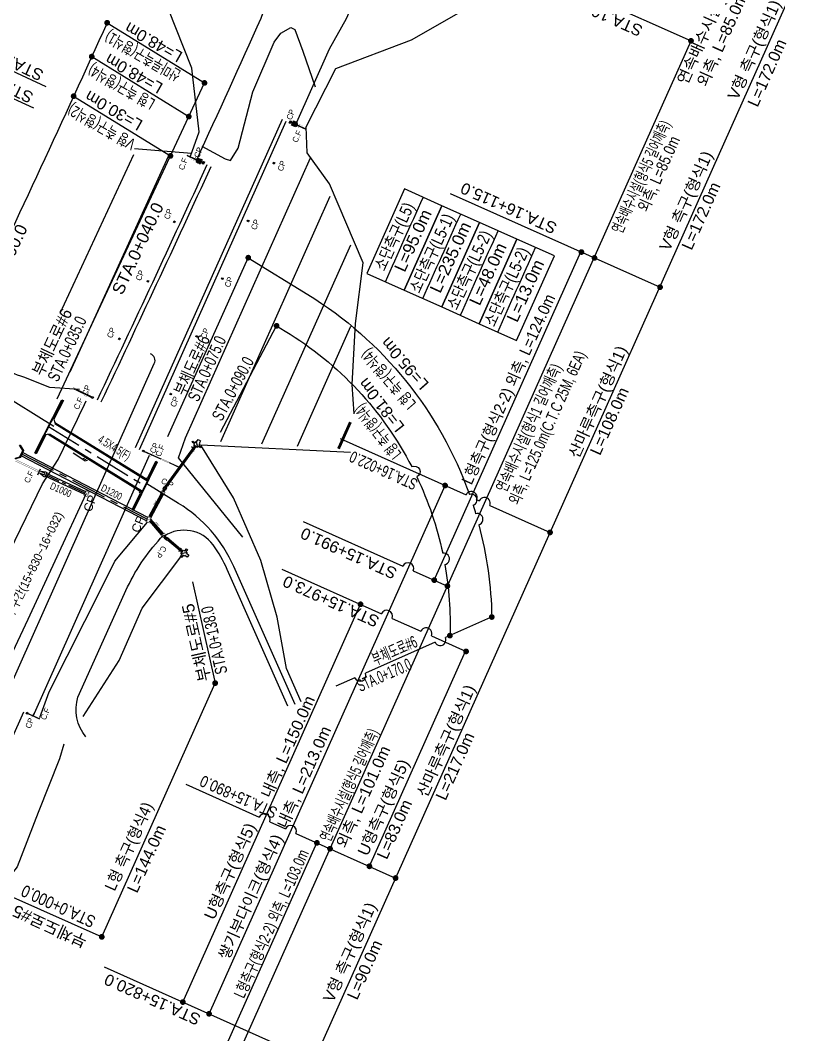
# Model space of a CAD drawing. Header units: millimetres. Extents: x 219390 to 221240, y 444648 to 450301.
# Drawn here: x 220649.1 to 220923.8, y 449002.2 to 449355.2 of the extents above; entities that cross this region are included whole.
import ezdxf
from ezdxf.enums import TextEntityAlignment as Align

# ---------------------------------------------------------------- set-up
doc = ezdxf.new("R2010")
doc.units = ezdxf.units.MM
for name, pattern in [('7', [20, 12.5, -2.5, 2.5, -2.5]), ('CONT', [0]), ('HIDDEN', [9.525, 6.35, -3.175])]:
    doc.linetypes.add(name, pattern=pattern)
for name, color, linetype in [('0.CC-DIMT 부체도로', 4, 'Continuous'), ('0.CC_DIML 부체도로', 1, 'Continuous'), ('[도면]U형 V형 측구', 4, 'Continuous'), ('[도면]노면측구', 5, 'Continuous'), ('[도면]배수구조물도수로+방수거+집수거', 30, 'Continuous'), ('[도면]산마루측구', 5, 'H-DICHB01'), ('[도면]선배수집수정', 4, 'Continuous'), ('[도면]소단측구', 5, 'Continuous'), ('[도면]수로암거', 30, 'Continuous'), ('[도면]연속배수시설', 152, 'Continuous'), ('[도면]제작집수정', 30, 'Continuous'), ('[도면]종배수관', 30, 'Continuous'), ('[도면]횡배수관', 30, 'Continuous'), ('CC-DIML_본선', 1, 'CONT'), ('CC-DIMT_본선', 3, 'CONT'), ('CD-SDLL-TYP7', 4, 'H-DICHL07'), ('배수구조물', 4, 'Continuous')]:
    doc.layers.add(name, color=color, linetype=linetype)
doc.layers.add('[도면]배수구조물 텍스트숨김', color=30, linetype='Continuous', plot=False)
doc.styles.add('GTXT', font='Dotum.TTF')
doc.styles.add('Han_Romanstyle', font='Dotum.TTF')
doc.styles.get("Standard").update_dxf_attribs({"font": 'arial.ttf'})
doc.styles.add('돋움', font='Dotum.TTF')
doc.linetypes.add('E-WFLOW04', pattern='A,1.5,[32,kscals.shx,S=0.1,R=0,X=0,Y=0],0', length=1.5)
doc.linetypes.add('H-DICHB01', pattern='A,1e-05,[43,kscals.shx,S=0.1,R=0,X=0,Y=0],-0.666667,["B1",Standard,S=0.2,R=0,X=0,Y=-0.1],-0.383333', length=1.05001)
doc.linetypes.add('H-DICHB01R', pattern='A,1e-05,[43,kscals.shx,S=0.1,R=0,X=0,Y=0],-0.933333,["B1",Standard,S=0.2,R=180,X=0,Y=0.1],-0.116667', length=1.05001)
doc.linetypes.add('H-DICHD04', pattern='A,0.9,[32,kscals.shx,S=0.1,R=0,X=0,Y=0],-0.333333,["D4",Standard,S=0.2,R=0,X=0,Y=-0.1],-0.416667', length=1.65)
doc.linetypes.add('H-DICHL022', pattern='A,0.9,[32,kosdic.shx,S=0.1,R=0,X=0,Y=0],-0.333333,["L2-2",Standard,S=0.2,R=0,X=0,Y=-0.1],-0.816667', length=2.05)
doc.linetypes.add('H-DICHL04', pattern='A,0.9,0,[32,KSCALS.SHX,S=0.1,R=0,X=0,Y=0],-0.333333,0,["L4",Standard,S=0.2,R=0,X=0,Y=-0.1],-0.416667', length=1.65)
doc.linetypes.add('H-DICHL05', pattern='A,0.9,[32,kscals.shx,S=0.1,R=0,X=0,Y=0],-0.333333,["L5",Standard,S=0.2,R=0,X=0,Y=-0.1],-0.416667', length=1.65)
doc.linetypes.add('H-DICHL05-1', pattern='A,0.5,[32,kscals.shx,S=0.1,R=0,X=0,Y=0],-0.35,["L5-1",Standard,S=0.2,R=0,X=0,Y=-0.1],-0.731691', length=1)
doc.linetypes.add('H-DICHL05-2', pattern='A,0.5,[32,kosdic.shx,S=0.1,R=0,X=0,Y=0],-0.35,["L5-2",Standard,S=0.2,R=0,X=0,Y=-0.1],-0.659209', length=1)
doc.linetypes.add('H-DICHL05-3', pattern='A,0.5,[32,kosdic.shx,S=0.1,R=0,X=0,Y=0],-0.35,["L5-3",Standard,S=0.2,R=0,X=0,Y=-0.1],-0.659209', length=1)
doc.linetypes.add('H-DICHL07', pattern='A,0.9,[32,kscals.shx,S=0.1,R=0,X=0,Y=0],-0.333333,["L7",Standard,S=0.2,R=0,X=0,Y=-0.1],-0.416667', length=1.65)
doc.linetypes.add('H-DICHL07R', pattern='A,0.9,0,[32,KSCALS.SHX,S=0.1,R=0,X=0,Y=0],-0.666667,0,["L7",Standard,S=0.2,R=180,X=0,Y=0.1],-0.083333', length=1.65)
doc.linetypes.add('H-DICHM08', pattern='A,0.9,[32,kosdic.shx,S=0.1,R=0,X=0,Y=0],-0.333333,["M8",Standard,S=0.2,R=0,X=0,Y=-0.1],-0.416667', length=1.65)
doc.linetypes.add('H-DICHS01', pattern='A,0.9,[32,kosdic.shx,S=0.1,R=0,X=0,Y=0],-0.35,["S1",Standard,S=0.2,R=0,X=0,Y=-0.1],-0.441746', length=1)
doc.linetypes.add('H-DICHS05', pattern='A,0.9,[32,kosdic.shx,S=0.1,R=0,X=0,Y=0],-0.35,["S5",Standard,S=0.2,R=0,X=0,Y=-0.1],-0.441746', length=1)
doc.linetypes.add('H-DICHU05', pattern='A,0.9,0,[32,KSCALS.SHX,S=0.1,R=0,X=0,Y=0],-0.333333,0,["U5",Standard,S=0.2,R=0,X=0,Y=-0.1],-0.416667', length=1.65)
doc.linetypes.add('H-DICHV01', pattern='A,0.9,[32,kscals.shx,S=0.1,R=360,X=0,Y=0],-0.333333,["V1",Standard,S=0.2,R=360,X=0,Y=-0.1],-0.416667', length=1.65)
doc.linetypes.add('H-DICHV01R', pattern='A,0.9,[32,kscals.shx,S=0.1,R=0,X=0,Y=0],-0.666667,["V1",Standard,S=0.2,R=180,X=0,Y=0.1],-0.083333', length=1.65)

# ---------------------------------------------------------------- blocks, each defined once
blk = doc.blocks.new('A$C31C57068')
at = {"layer": '[도면]소단측구', "color": 4, "ltscale": 8}
blk.add_line((-0.66, -0.16), (0.81, 0.25), dxfattribs=at)
at = {"layer": '[도면]소단측구', "color": 4, "ltscale": 8, "flags": 128}
for points in [[(-0.47, -0.11), (-0.73, 0.04)], [(-0.28, -0.05), (-0.54, 0.1)], [(-0.66, -0.16), (-0.93, -0.01)]]:
    blk.add_lwpolyline(points, dxfattribs=at)
at = {"layer": '[도면]소단측구', "color": 4, "ltscale": 8}
blk.add_solid([(0.81, 0.25), (0.12, 0.06), (0.07, 0.23), (0.81, 0.25)], dxfattribs=at)
blk = doc.blocks.new('A$C4A554AB3')
at = {"layer": '[도면]선배수집수정', "color": 0, "const_width": 0.02}
blk.add_lwpolyline([(0.01, 0.01), (0.01, 0.7), (0.7, 0.7), (0.7, 0.01)], close=True, dxfattribs=at)
at = {"layer": '[도면]선배수집수정', "color": 0}
blk.add_lwpolyline([(0.13, 0.13), (0.13, 0.58), (0.58, 0.58), (0.58, 0.13)], close=True, dxfattribs=at)
blk = doc.blocks.new('A$C14DC56A9')
at = {"layer": '[도면]배수구조물도수로+방수거+집수거', "color": 3}
for points in [[(0.75, 1.52), (0.44, 1.52), (0.44, 0.23), (0.09, 0.23), (0, 0.93), (0.02, 0.93), (0, 1.43), (0, 1.87), (0.44, 1.87), (0.75, 1.87)], [(0.75, 1.67), (0.29, 1.67), (0.29, 0.23)], [(0.44, 0.23), (0.56, 0)], [(0.75, 1.52), (1.06, 1.52), (1.06, 0.23), (1.41, 0.23), (1.51, 0.93), (1.49, 0.93), (1.51, 1.43), (1.51, 1.87), (1.06, 1.87), (0.75, 1.87)], [(0.75, 1.67), (1.21, 1.67), (1.21, 0.23)], [(1.06, 0.23), (0.95, 0)]]:
    blk.add_lwpolyline(points, dxfattribs=at)

msp = doc.modelspace()

# ---------------------------------------------------------------- linework, layer by layer
at = {"layer": '0.CC_DIML 부체도로', "color": 171}
for p, q in [((220661.93, 449223.45), (220713.22, 449333.42)), ((220700.51, 449210.38), (220728.47, 449272.58)), ((220718.74, 449211.85), (220738.33, 449248.86)), ((220709.06, 449159.75), (220716.94, 449124.51)), ((220813.75, 449147.77), (220797.1, 449140.37)), ((220793.45, 449138.75), (220769.24, 449127.99)), ((220765.59, 449126.36), (220758.94, 449123.41)), ((220645.53, 449050.5), (220677.49, 449036.22))]:
    msp.add_line(p, q, dxfattribs=at)
at = {"layer": '0.CC_DIML 부체도로', "color": 171, "flags": 128}
for points in [[(220679.34, 449354.34, -0.003977), (220632.67, 449253.6)], [(220728.47, 449272.58), (220749.16, 449259.8, -0.170545), (220805.41, 449190.19, -0.170545)], [(220738.33, 449248.86), (220741.28, 449247.04, -0.137739), (220785.34, 449199.86, -0.137739)], [(220787.12, 449196.28, -0.05889), (220796.11, 449169.73, -0.05889)], [(220806.69, 449186.4, -0.005639), (220807.59, 449183.49)], [(220808.68, 449179.64, -0.06028), (220813.19, 449147.53)], [(220796.87, 449165.8, -0.052092), (220798.63, 449141.06)]]:
    msp.add_lwpolyline(points, format="xyb", dxfattribs=at)
at = {"layer": '0.CC_DIML 부체도로', "color": 171}
for points in [[(220679.83, 449354.47, 1, 1, -1), (220678.86, 449354.21, 1, 1, -1)], [(220674.46, 449342.67, 1, 1, -1), (220673.49, 449342.42, 1, 1, -1)], [(220713.7, 449333.54, 1, 1, -1), (220712.74, 449333.29, 1, 1, -1)], [(220668.17, 449328.92, 1, 1, -1), (220667.21, 449328.67, 1, 1, -1)], [(220708.23, 449321.81, 1, 1, -1), (220707.27, 449321.56, 1, 1, -1)], [(220701.85, 449308.12, 1, 1, -1), (220700.88, 449307.87, 1, 1, -1)], [(220728.95, 449272.71, 1, 1, -1), (220727.99, 449272.45, 1, 1, -1)], [(220738.81, 449248.99, 1, 1, -1), (220737.84, 449248.73, 1, 1, -1)], [(220813.67, 449147.65, 1, 1, -1), (220812.71, 449147.4, 1, 1, -1)], [(220799.12, 449141.18, 1, 1, -1), (220798.15, 449140.93, 1, 1, -1)], [(220717.42, 449124.64, 1, 1, -1), (220716.45, 449124.38, 1, 1, -1)], [(220677.97, 449036.35, 1, 1, -1), (220677, 449036.09, 1, 1, -1)]]:
    msp.add_lwpolyline(points, format="xyseb", close=True, dxfattribs=at)
at = {"layer": '0.CC_DIML 부체도로', "color": 171, "flags": 128}
for points in [[(220679.34, 449354.34), (220713.22, 449333.42)], [(220673.98, 449342.54), (220707.75, 449321.68)], [(220667.69, 449328.8), (220701.36, 449308)], [(220677.49, 449036.22), (220716.94, 449124.51)]]:
    msp.add_lwpolyline(points, dxfattribs=at)
at = {"layer": '0.CC_DIML 부체도로', "color": 171}
for points in [[(220785.34, 449199.86, -1), (220787.12, 449196.28, -1)], [(220806.69, 449186.4, 1), (220805.41, 449190.19, 1)], [(220808.68, 449179.64, 1), (220807.59, 449183.49, 1)], [(220796.87, 449165.8, 1), (220796.11, 449169.73, 1)], [(220793.45, 449138.75, 1), (220797.1, 449140.37, 1)], [(220765.59, 449126.36, 1), (220769.24, 449127.99, 1)]]:
    msp.add_lwpolyline(points, format="xyb", dxfattribs=at)
at = {"layer": '[도면]U형 V형 측구', "color": 4, "linetype": 'H-DICHV01', "ltscale": 10, "flags": 128}
for points in [[(220748.5, 449317.88), (220758.96, 449338.44), (220785.26, 449348.37), (220807.4, 449361.04), (220817.3, 449374.23), (220818.59, 449377.59), (220820.27, 449389.63), (220820.97, 449391.93), (220822.99, 449399.6)], [(220708.33, 449307.92), (220711.4, 449316.4), (220708.87, 449338.57), (220697.95, 449366.1)]]:
    msp.add_lwpolyline(points, dxfattribs=at)
at = {"layer": '[도면]U형 V형 측구', "color": 4, "linetype": 'H-DICHU05', "ltscale": 9, "flags": 128}
for points in [[(220608.89, 449055.69), (220617.88, 449074.38), (220634.85, 449110.67), (220651.9, 449146.82), (220672.08, 449190.38)], [(220655.97, 449112.52), (220659.17, 449121.52), (220677.85, 449158.55), (220682.02, 449167.01), (220693.37, 449180.5)]]:
    msp.add_lwpolyline(points, dxfattribs=at)
at = {"layer": '[도면]U형 V형 측구', "color": 4, "const_width": 0.02}
for points in [[(220698.59, 449192.02), (220699.11, 449193.1), (220700.19, 449192.59), (220699.68, 449191.5)], [(220700, 449175.56), (220700.99, 449174.88), (220700.31, 449173.89), (220699.32, 449174.56)]]:
    msp.add_lwpolyline(points, close=True, dxfattribs=at)
at = {"layer": '[도면]U형 V형 측구', "color": 4}
for points in [[(220698.79, 449192.09), (220699.18, 449192.9), (220699.99, 449192.51), (220699.61, 449191.7)], [(220700.04, 449175.35), (220700.78, 449174.84), (220700.28, 449174.1), (220699.53, 449174.6)]]:
    msp.add_lwpolyline(points, close=True, dxfattribs=at)
for points in [[(220699.18, 449192.9), (220699.61, 449191.7)], [(220700.78, 449174.84), (220699.53, 449174.6)]]:
    msp.add_lwpolyline(points, dxfattribs=at)
at = {"layer": '[도면]U형 V형 측구', "color": 4, "linetype": 'H-DICHV01R', "ltscale": 10, "flags": 128}
msp.add_lwpolyline([(220664.29, 449103.25), (220662.72, 449098.16), (220655.35, 449079.49), (220648.06, 449060.6), (220634.33, 449043.29)], dxfattribs=at)
at = {"layer": '[도면]노면측구', "color": 4, "linetype": 'H-DICHM08', "ltscale": 8, "flags": 128}
msp.add_lwpolyline([(220712.24, 449311.38), (220720.42, 449307), (220722.22, 449306.39), (220724.9, 449310.68), (220730.06, 449330.25), (220737.48, 449347.59), (220739.76, 449350.75), (220743.24, 449352.7), (220744.68, 449352.01), (220747.39, 449344.48), (220751.69, 449332.09)], dxfattribs=at)
at = {"layer": '[도면]노면측구', "color": 4, "linetype": 'H-DICHL022', "ltscale": 10, "flags": 128}
for points in [[(220690.61, 449205.8), (220741.69, 449320.13)], [(220594.55, 448989.6), (220650.36, 449114.5)]]:
    msp.add_lwpolyline(points, dxfattribs=at)
msp.add_lwpolyline([(220675.96, 449223.09, 0.003232), (220714.18, 449304.99, 0.003232)], format="xyb", dxfattribs=at)
at = {"layer": '[도면]노면측구', "color": 4, "linetype": 'H-DICHL04', "ltscale": 10, "flags": 128}
for points in [[(220660.83, 449213.86), (220641.3, 449225.92, -0.208336), (220627.19, 449246.27)], [(220744.76, 449117.11), (220723.45, 449165.05, 0.150918), (220704.23, 449187.06), (220693.11, 449193.92)], [(220671.96, 449105.82, -0.249904), (220669.2, 449119.65), (220686.48, 449158, -0.080536), (220698.91, 449175.98)], [(220742.27, 449116.55), (220721.15, 449164.05, 0.052613), (220716.22, 449172.6, 0.398787), (220699.3, 449175.72)]]:
    msp.add_lwpolyline(points, format="xyb", dxfattribs=at)
at = {"layer": '[도면]노면측구', "color": 4, "linetype": 'H-DICHD04', "ltscale": 10, "flags": 128}
msp.add_lwpolyline([(220606.81, 449050.8, 0.414933), (220614.49, 449053.84), (220695.76, 449235.72, 0.449918), (220694.43, 449239.1)], format="xyb", dxfattribs=at)
at = {"layer": '[도면]배수구조물도수로+방수거+집수거', "color": 4, "const_width": 0.1, "flags": 128}
for points in [[(220743.71, 449319.23), (220743.15, 449319.48)], [(220743.9, 449319.64), (220743.33, 449319.89)], [(220712.15, 449306.15), (220712.72, 449305.9)], [(220711.97, 449305.74), (220712.53, 449305.49)]]:
    msp.add_lwpolyline(points, dxfattribs=at)
at = {"layer": '[도면]배수구조물도수로+방수거+집수거', "color": 4, "linetype": 'HIDDEN'}
for points in [[(220743.81, 449319.43), (220743.24, 449319.69)], [(220744.13, 449319.29), (220748.65, 449317.26)], [(220711.74, 449306.09), (220707.21, 449308.11)], [(220712.06, 449305.95), (220712.62, 449305.69)], [(220673.93, 449224.07), (220667.4, 449227.2)], [(220692.21, 449205.18), (220704.82, 449199.49)]]:
    msp.add_lwpolyline(points, dxfattribs=at)
at = {"layer": '[도면]배수구조물도수로+방수거+집수거', "color": 4, "const_width": 0.1}
for points in [[(220744.04, 449319.1), (220748.57, 449317.08)], [(220744.21, 449319.47), (220748.73, 449317.45)], [(220745.8, 449317.74), (220746.4, 449319.12)], [(220711.66, 449305.91), (220707.13, 449307.93)], [(220711.82, 449306.27), (220707.3, 449308.29)], [(220710.06, 449307.64), (220709.46, 449306.26)], [(220709.54, 449306.39), (220710.2, 449307.74)], [(220673.82, 449223.84), (220667.29, 449226.97)], [(220674.04, 449224.29), (220667.51, 449227.42)], [(220671.47, 449224.46), (220672.13, 449225.81)], [(220692.15, 449205.04), (220704.71, 449199.38)], [(220692.27, 449205.31), (220704.93, 449199.61)], [(220694.51, 449203.31), (220695.12, 449204.69)], [(220657.41, 449197.02), (220647.37, 449201.83)], [(220657.62, 449197.48), (220647.4, 449202.38)]]:
    msp.add_lwpolyline(points, dxfattribs=at)
at = {"layer": '[도면]배수구조물도수로+방수거+집수거', "color": 4}
for points in [[(220710.49, 449208.48), (220711.02, 449209.33), (220711.87, 449208.79), (220711.33, 449207.95), (220711.55, 449207.82), (220711.27, 449207.37), (220712.11, 449206.84), (220711.87, 449206.46), (220711.03, 449206.99), (220710.75, 449206.55), (220709.48, 449207.34), (220709.76, 449207.79), (220708.91, 449208.32), (220709.15, 449208.7), (220710, 449208.17), (220710.28, 449208.61)], [(220706.98, 449169.7), (220707.76, 449169.08), (220707.14, 449168.3), (220706.36, 449168.92), (220706.2, 449168.73), (220705.79, 449169.06), (220705.17, 449168.28), (220704.82, 449168.56), (220705.44, 449169.34), (220705.03, 449169.67), (220705.97, 449170.84), (220706.38, 449170.51), (220707.01, 449171.29), (220707.36, 449171.01), (220706.73, 449170.23), (220707.14, 449169.9)]]:
    msp.add_lwpolyline(points, close=True, dxfattribs=at)
for points in [[(220710.28, 449208.61), (220710.75, 449206.55)], [(220709.8, 449207.14), (220699.42, 449192.95)], [(220710.01, 449207.01), (220699.65, 449192.84)], [(220710.22, 449206.87), (220699.88, 449192.74)], [(220709.82, 449205.77), (220708.73, 449206.81)], [(220705.34, 449170.06), (220700.51, 449174.18)], [(220705.5, 449170.25), (220700.65, 449174.38)], [(220705.66, 449170.45), (220700.79, 449174.59)]]:
    msp.add_lwpolyline(points, dxfattribs=at)
at = {"layer": '[도면]배수구조물도수로+방수거+집수거', "color": 4, "elevation": 126.87}
for points in [[(220704.25, 449170.29), (220705.19, 449171.46)], [(220707.14, 449169.9), (220705.03, 449169.67)]]:
    msp.add_lwpolyline(points, dxfattribs=at)
at = {"layer": '[도면]배수구조물도수로+방수거+집수거', "color": 4, "const_width": 0.1, "elevation": 127}
for points in [[(220651.74, 449113.79), (220655.77, 449111.97)], [(220651.86, 449114.06), (220655.87, 449112.25)], [(220653.11, 449112.66), (220653.71, 449114.04)]]:
    msp.add_lwpolyline(points, dxfattribs=at)
at = {"layer": '[도면]배수구조물도수로+방수거+집수거', "color": 4, "linetype": 'HIDDEN', "elevation": 127}
msp.add_lwpolyline([(220651.8, 449113.93), (220655.82, 449112.11)], dxfattribs=at)
at = {"layer": '[도면]산마루측구', "color": 6, "ltscale": 10, "flags": 128}
for points in [[(220765.3, 449218.26), (220764.58, 449228.44), (220765.75, 449249.67), (220768.39, 449270.77), (220756.78, 449298.29), (220748.92, 449309.02), (220748.62, 449318.12)], [(220688.85, 449310.53), (220708.69, 449308.91)]]:
    msp.add_lwpolyline(points, dxfattribs=at)
at = {"layer": '[도면]산마루측구', "color": 4, "ltscale": 10, "flags": 128}
msp.add_lwpolyline([(220669.78, 449226.7), (220659.42, 449227.39), (220650.38, 449231.01, -0.076287), (220641.96, 449234.93, -0.076287)], format="xyb", dxfattribs=at)
for points in [[(220746.86, 449118.04), (220741.72, 449129.61), (220738.46, 449147.48), (220732.85, 449167.19), (220723.34, 449188.95), (220711.99, 449207.37)], [(220671.03, 449112.91), (220683.48, 449132.38), (220691.58, 449150.59), (220704.99, 449168.42)]]:
    msp.add_lwpolyline(points, dxfattribs=at)
at = {"layer": '[도면]산마루측구', "color": 4, "linetype": 'H-DICHB01R', "ltscale": 10, "flags": 128}
msp.add_lwpolyline([(220764.09, 449204.73), (220711.99, 449207.37)], dxfattribs=at)
at = {"layer": '[도면]선배수집수정', "color": 4, "elevation": 127}
msp.add_lwpolyline([(220651.18, 449113.96), (220651.78, 449114.15)], dxfattribs=at)
at = {"layer": '[도면]소단측구', "color": 4, "linetype": 'H-DICHL05-2', "ltscale": 10}
for p, q in [((220662.97, 449253.26), (220688.69, 449308.54)), ((220745.56, 449206.98), (220764.2, 449248.69))]:
    msp.add_line(p, q, dxfattribs=at)
at = {"layer": '[도면]소단측구', "color": 4, "linetype": 'H-DICHL05-1', "ltscale": 10}
for p, q in [((220706.61, 449209.85), (220750.16, 449307.32)), ((220733.17, 449207.74), (220764.12, 449277.02))]:
    msp.add_line(p, q, dxfattribs=at)
at = {"layer": '[도면]소단측구', "color": 4, "linetype": 'H-DICHL05', "ltscale": 10}
msp.add_line((220718.86, 449208.62), (220756.99, 449293.95), dxfattribs=at)
at = {"layer": '[도면]소단측구', "color": 4, "linetype": 'H-DICHL05-1', "ltscale": 10, "flags": 128}
msp.add_lwpolyline([(220666.45, 449232.87), (220697.66, 449301.28), (220700.67, 449307.88)], dxfattribs=at)
at = {"layer": '[도면]소단측구', "color": 4, "linetype": 'H-DICHL05-3', "ltscale": 10, "const_width": 1}
msp.add_lwpolyline([(220759.87, 449206.1), (220764, 449215.35)], dxfattribs=at)
at = {"layer": '[도면]소단측구', "color": 4, "linetype": 'H-DICHL05-1', "ltscale": 10}
msp.add_lwpolyline([(220726.55, 449175.37), (220718.55, 449185.22), (220704.21, 449202.93), (220706.61, 449209.85)], dxfattribs=at)
at = {"layer": '[도면]연속배수시설', "color": 4, "linetype": 'H-DICHS05', "ltscale": 10, "flags": 128}
msp.add_lwpolyline([(220710.55, 449306.66, 0.001937), (220732.93, 449355.95), (220736.92, 449367.3), (220741.88, 449378.39), (220747.68, 449388.93), (220755, 449405.31)], format="xyb", dxfattribs=at)
msp.add_lwpolyline([(220744.89, 449318.7), (220756.78, 449345.32), (220762.59, 449355.86), (220767.52, 449366.9), (220771.5, 449378.27), (220772.3, 449380.05), (220779.12, 449395.32)], dxfattribs=at)
at = {"layer": '[도면]연속배수시설', "color": 4, "linetype": 'H-DICHS01', "ltscale": 10, "flags": 128}
msp.add_lwpolyline([(220689.27, 449206.49), (220740.32, 449320.74)], dxfattribs=at)
msp.add_lwpolyline([(220677.32, 449222.45, 0.003232), (220715.55, 449304.37, 0.003232)], format="xyb", dxfattribs=at)
at = {"layer": '[도면]연속배수시설', "color": 4, "linetype": 'H-DICHS05', "ltscale": 10}
msp.add_lwpolyline([(220625.25, 449159.68, 0.405594), (220643.55, 449166.34), (220656.85, 449193.85), (220662.31, 449202.36, 0.000811), (220672.07, 449222.82)], format="xyb", dxfattribs=at)
msp.add_lwpolyline([(220653.56, 449113.07), (220694.12, 449203.87)], dxfattribs=at)
at = {"layer": '[도면]제작집수정', "color": 4, "linetype": 'HIDDEN', "ltscale": 0.5}
for p, q in [((220743.07, 449319.3), (220743.01, 449320.26)), ((220712.8, 449306.08), (220712.86, 449305.12))]:
    msp.add_line(p, q, dxfattribs=at)
at = {"layer": '[도면]제작집수정', "color": 4, "const_width": 0.02, "flags": 128}
for points in [[(220742.94, 449320.42), (220743.57, 449320.13), (220743.13, 449319.14), (220742.5, 449319.42)], [(220712.92, 449304.96), (220712.29, 449305.24), (220712.74, 449306.24), (220713.37, 449305.95)]]:
    msp.add_lwpolyline(points, close=True, dxfattribs=at)
at = {"layer": '[도면]제작집수정', "color": 4}
for points in [[(220743.07, 449319.3), (220742.66, 449319.48), (220743.01, 449320.26), (220743.42, 449320.07)], [(220712.8, 449306.08), (220713.21, 449305.89), (220712.86, 449305.12), (220712.45, 449305.3)]]:
    msp.add_lwpolyline(points, close=True, dxfattribs=at)
at = {"layer": '[도면]제작집수정', "color": 4, "const_width": 0.1}
for points in [[(220672.41, 449189.25), (220671.13, 449189.84), (220671.98, 449191.65), (220673.25, 449191.06)], [(220672.31, 449189.51), (220671.4, 449189.93), (220672.07, 449191.38), (220672.98, 449190.96)], [(220697.73, 449190.56), (220698.16, 449191.46), (220699.52, 449190.82), (220699.09, 449189.92)], [(220697.93, 449190.63), (220698.23, 449191.26), (220699.32, 449190.75), (220699.02, 449190.12)], [(220694.01, 449180.2), (220692.74, 449180.79), (220693.58, 449182.61), (220694.85, 449182.02)], [(220693.91, 449180.47), (220693, 449180.89), (220693.67, 449182.34), (220694.58, 449181.92)], [(220699.18, 449176.84), (220699.81, 449176.07), (220698.65, 449175.12), (220698.01, 449175.89)], [(220699.15, 449176.63), (220699.6, 449176.09), (220698.67, 449175.33), (220698.22, 449175.87)]]:
    msp.add_lwpolyline(points, close=True, dxfattribs=at)
for points in [[(220671.4, 449189.93), (220672.98, 449190.96)], [(220698.23, 449191.26), (220699.02, 449190.12)], [(220693, 449180.89), (220694.58, 449181.92)], [(220699.6, 449176.09), (220698.22, 449175.87)]]:
    msp.add_lwpolyline(points, dxfattribs=at)
at = {"layer": '[도면]종배수관', "color": 4}
for points in [[(220698.02, 449190.31), (220693.89, 449182.53)], [(220698.41, 449190.24), (220694.21, 449182.31)], [(220698.8, 449190.17), (220694.55, 449182.15)], [(220698.97, 449192), (220698.61, 449191.25)], [(220699.2, 449191.9), (220698.84, 449191.14)], [(220699.43, 449191.79), (220699.07, 449191.03)], [(220698.29, 449176.1), (220694.17, 449180.85)], [(220698.59, 449176.37), (220694.47, 449181.11)], [(220698.9, 449176.63), (220694.49, 449181.69)], [(220699.76, 449174.94), (220699.23, 449175.59)], [(220699.95, 449175.1), (220699.42, 449175.75)], [(220699.56, 449174.79), (220699.03, 449175.43)]]:
    msp.add_lwpolyline(points, dxfattribs=at)
at = {"layer": '[도면]횡배수관', "color": 4, "linetype": 'Continuous', "flags": 128}
msp.add_lwpolyline([(220649, 449203.23), (220649.98, 449205.43), (220648.9, 449207.32), (220649.1, 449207.36), (220650.21, 449205.45), (220649.15, 449203.08), (220647.49, 449202.62), (220647.42, 449202.81)], close=True, dxfattribs=at)
for points in [[(220649.25, 449203.78), (220692.88, 449181.17)], [(220649.74, 449204.88), (220693.43, 449182.23)], [(220671.95, 449191.11), (220658.22, 449197.45)], [(220671.53, 449190.2), (220657.81, 449196.53)]]:
    msp.add_lwpolyline(points, dxfattribs=at)
at = {"layer": '[도면]횡배수관', "color": 4, "linetype": '7', "flags": 128}
msp.add_lwpolyline([(220649.49, 449204.33), (220693.35, 449181.6)], dxfattribs=at)
at = {"layer": '[도면]횡배수관', "color": 4, "linetype": '7', "ltscale": 0.5, "flags": 128}
msp.add_lwpolyline([(220671.74, 449190.66), (220658.02, 449196.99)], dxfattribs=at)
at = {"layer": 'CC-DIML_본선'}
for p, q in [((220832.32, 449370.48), (220882.54, 449348.05)), ((220658.18, 449332.05), (220594.56, 449361.23)), ((220653.79, 449324.6), (220607.35, 449345.97)), ((220798.72, 449294.94), (220871.76, 449262.31)), ((220747.54, 449180.76), (220782.24, 449165.25)), ((220740.14, 449164.19), (220774.84, 449148.69)), ((220785.89, 449163.62), (220797.76, 449158.32)), ((220778.49, 449147.06), (220788.53, 449142.57)), ((220792.19, 449140.94), (220804.25, 449135.55)), ((220706.69, 449089.33), (220732.26, 449077.91)), ((220735.91, 449076.27), (220741.39, 449073.83)), ((220745.04, 449072.2), (220779.73, 449056.69)), ((220678.29, 449025.77, 113.86), (220751.33, 448993.13))]:
    msp.add_line(p, q, dxfattribs=at)
at = {"layer": 'CC-DIML_본선', "flags": 128}
for points in [[(220833.48, 449176.97), (220889.96, 449303.38), (220936.6, 449407.77)], [(220701.02, 448941.81), (220867.14, 449313.58), (220882.54, 449348.05)], [(220793.19, 449160.36), (220844.24, 449274.6)], [(220714.81, 449009.45), (220796.96, 449193.29)], [(220704.06, 448887.33), (220833.48, 449176.97)], [(220704.06, 448887.33), (220833.48, 449176.97)], [(220705.68, 449013.53), (220767.53, 449151.96)], [(220770.6, 449060.77), (220804.05, 449135.64)], [(220679.52, 448905.96), (220752.34, 449068.93)]]:
    msp.add_lwpolyline(points, dxfattribs=at)
at = {"layer": 'CC-DIML_본선'}
for points in [[(220883.02, 449348.17, 1, 1, -1), (220882.05, 449347.92, 1, 1, -1)], [(220844.86, 449274.67, 1, 1, -1), (220843.89, 449274.42, 1, 1, -1)], [(220849.42, 449272.63, 1, 1, -1), (220848.46, 449272.38, 1, 1, -1)], [(220872.25, 449262.43, 1, 1, -1), (220871.28, 449262.18, 1, 1, -1)], [(220797.44, 449193.42, 1, 1, -1), (220796.47, 449193.16, 1, 1, -1)], [(220833.96, 449177.1, 1, 1, -1), (220832.99, 449176.84, 1, 1, -1)], [(220793.68, 449160.49, 1, 1, -1), (220792.71, 449160.23, 1, 1, -1)], [(220798.24, 449158.45, 1, 1, -1), (220797.28, 449158.19, 1, 1, -1)], [(220768.02, 449152.08, 1, 1, -1), (220767.05, 449151.83, 1, 1, -1)], [(220752.83, 449069.06, 1, 1, -1), (220751.86, 449068.8, 1, 1, -1)], [(220757.39, 449067.02, 1, 1, -1), (220756.42, 449066.76, 1, 1, -1)], [(220706.16, 449013.65, 1, 1, -1), (220705.2, 449013.4, 1, 1, -1)], [(220715.29, 449009.58, 1, 1, -1), (220714.33, 449009.32, 1, 1, -1)]]:
    msp.add_lwpolyline(points, format="xyseb", close=True, dxfattribs=at)
at = {"layer": 'CC-DIML_본선', "flags": 128}
for points in [[(220769.68, 449267.08), (220782.72, 449261.26), (220795.86, 449290.66), (220782.82, 449296.49)], [(220782.72, 449261.26), (220795.77, 449255.44), (220808.9, 449284.84), (220795.86, 449290.66)], [(220795.77, 449255.44), (220808.81, 449249.61), (220821.95, 449279.01), (220808.9, 449284.84)], [(220808.81, 449249.61), (220821.85, 449243.79), (220834.99, 449273.19), (220821.95, 449279.01)]]:
    msp.add_lwpolyline(points, close=True, dxfattribs=at)
for points in [[(220776.2, 449264.17, -0.002786), (220789.34, 449293.57, -0.00267)], [(220789.25, 449258.35, -0.002786), (220802.38, 449287.75, -0.00267)], [(220802.29, 449252.52, -0.002786), (220815.43, 449281.93, -0.00267)], [(220815.33, 449246.7, -0.002786), (220828.47, 449276.1, -0.00267)]]:
    msp.add_lwpolyline(points, format="xyb", dxfattribs=at)
at = {"layer": 'CC-DIML_본선'}
for points in [[(220760.44, 449209.61), (220804.26, 449190.03)], [(220807.91, 449188.39), (220808.83, 449187.99)], [(220812.48, 449186.35), (220833.48, 449176.97)]]:
    msp.add_lwpolyline(points, dxfattribs=at)
for points in [[(220807.91, 449188.39, 1), (220804.26, 449190.03, 1)], [(220812.48, 449186.35, 1), (220808.83, 449187.99, 1)], [(220792.19, 449140.94, 1), (220788.53, 449142.57, 1)]]:
    msp.add_lwpolyline(points, format="xyb", dxfattribs=at)
at = {"layer": 'CC-DIML_본선', "elevation": 121}
msp.add_lwpolyline([(220804.74, 449135.68, 1, 1, -1), (220803.77, 449135.42, 1, 1, -1)], format="xyseb", close=True, dxfattribs=at)
at = {"layer": 'CC-DIML_본선', "color": 6}
for points in [[(220771.09, 449060.9, 1, 1, -1), (220770.12, 449060.64, 1, 1, -1)], [(220780.22, 449056.82, 1, 1, -1), (220779.25, 449056.56, 1, 1, -1)]]:
    msp.add_lwpolyline(points, format="xyseb", close=True, dxfattribs=at)
at = {"layer": 'CC-DIML_본선'}
for centre in [(220784.06, 449164.44), (220776.66, 449147.88), (220734.08, 449077.09), (220743.21, 449073.01)]:
    msp.add_arc(centre, 2, 335.9234, 155.9234, dxfattribs=at)
at = {"layer": '배수구조물', "color": 4}
msp.add_line((220655.26, 449197.04), (220656.19, 449199.12), dxfattribs=at)
for points in [[(220658.83, 449211.16), (220658.04, 449210.89), (220654.69, 449204.35), (220654.15, 449204.63), (220663.63, 449223.14), (220664.17, 449222.87), (220660.82, 449216.33), (220661.19, 449215.23)], [(220654.33, 449204.53), (220663.81, 449223.05)], [(220661.11, 449214.86), (220693.55, 449194.82)], [(220661.19, 449215.23), (220693.71, 449195.14)], [(220658.83, 449211.16), (220691.46, 449191.01)], [(220659.28, 449211.29), (220691.62, 449191.32)], [(220692.87, 449195.81), (220693.47, 449196.02), (220696.26, 449201.71), (220696.8, 449201.44), (220688.56, 449184.63), (220688.02, 449184.9), (220690.79, 449190.54), (220690.58, 449191.13)], [(220688.38, 449184.72), (220696.62, 449201.53)]]:
    msp.add_lwpolyline(points, dxfattribs=at)
at = {"layer": '배수구조물', "color": 4, "linetype": '7', "flags": 128}
msp.add_lwpolyline([(220658.89, 449213.88), (220692.67, 449193.02)], dxfattribs=at)
at = {"layer": '배수구조물', "color": 4}
msp.add_lwpolyline([(220656.38, 449198.3), (220657.89, 449198.08), (220658.4, 449197.85), (220657.69, 449196.25), (220657.17, 449196.48), (220655.99, 449197.46), (220656.06, 449197.6), (220657.4, 449196.99), (220657.66, 449197.56), (220656.32, 449198.16)], close=True, dxfattribs=at)

# ---------------------------------------------------------------- block references
at = {"layer": '[도면]배수구조물도수로+방수거+집수거', "color": 4, "xscale": -1}
for p, rotation in [((220745.82, 449319.35), 65.74687405813597), ((220710.04, 449306.03), 245.7468740581359)]:
    msp.add_blockref('A$C14DC56A9', p, dxfattribs=dict(at, rotation=rotation))
at = {"layer": '[도면]선배수집수정', "color": 4}
for p, rotation in [((220737.57, 449305), 65.92344414953575), ((220702.89, 449284.58), 63.4334257372215), ((220728.6, 449284.91), 65.92344414953575), ((220693.68, 449263.91, 138), 63.4334257372215), ((220719.62, 449264.83), 65.92344414953575), ((220683.76, 449243.87), 63.4334257372215), ((220710.65, 449244.74), 65.92344414953575), ((220701.67, 449224.66), 65.92344414953575), ((220674.4, 449223.44), 63.4334257372215), ((220692.07, 449204.86), 65.92344414953575), ((220651.66, 449113.6, 127), 65.92344414953575)]:
    msp.add_blockref('A$C4A554AB3', p, dxfattribs=dict(at, rotation=rotation))
at = {"layer": '[도면]소단측구', "color": 4, "linetype": 'E-WFLOW04', "ltscale": 9, "xscale": -3.199999999916525, "yscale": 3.199999999916524, "zscale": 3.199999999916525, "rotation": 343.2179292215774}
msp.add_blockref('A$C31C57068', (220669.72, 449202.98), dxfattribs=at)

# ---------------------------------------------------------------- texts
at = {"layer": '0.CC-DIMT 부체도로'}
for s, rotation, width, p in [('산마루측구(형식1)', 150.1519, 0.7, (220693.35, 449345.42)), ('L형 측구(형식4)', 150.1519, 0.7, (220685.88, 449334.8)), ('V형 측구(형식2)', 150.1519, 0.7, (220678.98, 449320.83)), ('L형 측구(형식4)', 130.9841, 0.7, (220779.63, 449232.42)), ('L형 측구(형식4)', 127.9815, 0.6, (220776.02, 449214.01, -143)), ('L형 측구(형식4)', 65.9234, 0.9, (220689.78, 449066.42))]:
    msp.add_text(s, height=4, rotation=rotation, dxfattribs=dict(at, width=width)).set_placement(p, align=Align.BOTTOM_CENTER)
for s, rotation, p in [('L=48.0m', 150.1519, (220697.07, 449350.32)), ('L=48.0m', 150.1519, (220690.25, 449339.42)), ('L=30.0m', 150.1519, (220683.22, 449326.54)), ('L=95.0m', 130.9841, (220785.32, 449237.82)), ('L=81.0m', 127.9815, (220777.31, 449223.22, -143)), ('L=144.0m', 65.9234, (220695.95, 449062.09))]:
    msp.add_text(s, height=4, rotation=rotation, dxfattribs=at).set_placement(p, align=Align.BOTTOM_CENTER)
for s, rotation, p in [('STA.0+040.0', 64.9931, (220685.76, 449258.78, 138.03)), ('STA.0+000.0', 64.7765, (220638.28, 449251.23, 138.03)), ('부체도로#5', 102.6004, (220716.6, 449125.86, -127.94)), ('부체도로#5', 155.3747, (220673.3, 449037.14, -125))]:
    msp.add_text(s, height=4.2, rotation=rotation, dxfattribs=at).set_placement(p, align=Align.BOTTOM_LEFT)
for s, rotation, width, p in [('부체도로#6', 64.9931, 0.9, (220657.99, 449230.52, -127.94)), ('STA.0+035.0', 64.9931, 0.7, (220663.33, 449228.53, 138.03)), ('부체도로#6', 65.7955, 0.8, (220707.38, 449223.71, -127.94)), ('STA.0+075.0', 65.7955, 0.7, (220712.18, 449221.61, 138.03)), ('STA.0+090.0', 61.8688, 0.7, (220720.36, 449214.78, 138.03)), ('STA.0+138.0', 102.6004, 0.7, (220722.51, 449128.42, 138.03)), ('부체도로#6', 23.7636, 0.6, (220773.1, 449129.53, -127.94)), ('STA.0+170.0', 23.7636, 0.58, (220767.97, 449120.26, 138.03)), ('STA.0+000.0', 155.3747, 0.8, (220676.27, 449044.16, 140.97))]:
    msp.add_text(s, height=4.2, rotation=rotation, dxfattribs=dict(at, width=width)).set_placement(p, align=Align.BOTTOM_LEFT)
at = {"layer": '[도면]U형 V형 측구', "color": 4, "ltscale": 10, "style": 'GTXT'}
for rotation, p in [(334.5183, (220700.3, 449194.2, 102)), (235.7331, (220698.16, 449170.15, 102))]:
    msp.add_text('C.P', height=2, rotation=rotation, dxfattribs=at).set_placement(p, align=Align.MIDDLE_CENTER)
at = {"layer": '[도면]U형 V형 측구', "color": 4, "linetype": 'ByBlock', "style": '돋움'}
for s, rotation, p in [('깎기부', 334.5183, (220699.45, 449192.42)), ('4-4', 334.5183, (220699.33, 449192.16)), ('4-4', 235.7331, (220700.03, 449174.81)), ('깎기부', 235.7331, (220700.26, 449174.65))]:
    msp.add_text(s, height=0.2, rotation=rotation, dxfattribs=at).set_placement(p, align=Align.MIDDLE_CENTER)
at = {"layer": '[도면]배수구조물 텍스트숨김', "color": 4, "style": '돋움', "width": 0.8}
for s, rotation, p in [('D1000', 336.0647, (220662.73, 449190.66, -69.12)), ('D1200', 332.7439, (220680.34, 449189.87, -69.12))]:
    msp.add_text(s, height=2.5, rotation=rotation, dxfattribs=at).set_placement(p, align=Align.CENTER)
at = {"layer": '[도면]배수구조물도수로+방수거+집수거', "color": 4, "linetype": 'HIDDEN', "ltscale": 0.01, "style": '돋움'}
for rotation, p in [(154.6834, (220746.96, 449318.61)), (334.6834, (220708.9, 449306.77)), (335.6717, (220671.85, 449224.38)), (154.6834, (220695.73, 449204.19)), (335.6717, (220654.83, 449198))]:
    msp.add_text('500×350', height=0.2, rotation=rotation, dxfattribs=at).set_placement(p, align=Align.MIDDLE_CENTER)
at = {"layer": '[도면]배수구조물도수로+방수거+집수거', "color": 4, "style": '돋움'}
for s, rotation, p in [('상부', 327.8095, (220710.43, 449207.45)), ('도수로', 327.8095, (220710.58, 449207.69)), ('400×350', 53.8181, (220709.35, 449204.93)), ('1000×1200', 321.2785, (220704.39, 449171.8, 126.87)), ('상부', 231.2785, (220705.97, 449169.88, 126.87)), ('도수로', 231.2785, (220706.19, 449169.7, 126.87))]:
    msp.add_text(s, height=0.2, rotation=rotation, dxfattribs=at).set_placement(p, align=Align.MIDDLE_CENTER)
at = {"layer": '[도면]선배수집수정', "color": 4, "ltscale": 20, "style": 'Han_Romanstyle'}
for s, rotation, p in [('CP', 68.9477, (220743.49, 449320.34)), ('C.F', 65.7216, (220745.46, 449312.45, 174)), ('CP', 68.9477, (220711.36, 449307.15)), ('C.F', 69.7495, (220705.98, 449302.87, 174)), ('CP', 68.9477, (220740.35, 449302.48)), ('CP', 68.9477, (220700.89, 449285.73)), ('CP', 68.9477, (220731.15, 449282.07)), ('CP', 68.9477, (220691.07, 449264.35, 138)), ('CP', 68.9477, (220721.95, 449262.07)), ('CP', 68.9477, (220681.04, 449244.4)), ('CP', 68.9477, (220713.63, 449244.18)), ('CP', 68.9477, (220672.41, 449224.39)), ('C.F', 65.7216, (220669.37, 449219.51, -79.86)), ('CP', 68.9477, (220703.08, 449220.39)), ('CP', 65.7216, (220695.9, 449204.28)), ('C.F', 65.7216, (220697.81, 449203.12, 174)), ('C.F', 64.3628, (220652.14, 449193.94, 174)), ('C.F', 65.7216, (220657.87, 449111.47, 301)), ('CP', 68.9477, (220652.64, 449108.55, 127))]:
    msp.add_text(s, height=2, rotation=rotation, dxfattribs=at).set_placement(p)
at = {"layer": '[도면]선배수집수정', "color": 4, "linetype": 'ByBlock', "style": '돋움', "width": 0.4}
msp.add_text('선배수-노측', height=0.2, rotation=65.9234, dxfattribs=at).set_placement((220651.49, 449114.07, 127), align=Align.MIDDLE_CENTER)
at = {"layer": '[도면]수로암거', "color": 4, "style": '돋움', "width": 0.6}
msp.add_text('4.5X4.5(F)', height=3, rotation=328.2964, dxfattribs=at).set_placement((220681.1, 449205.27, 861.9), align=Align.CENTER)
at = {"layer": '[도면]제작집수정', "color": 4, "linetype": 'ByBlock', "style": '돋움', "width": 0.4}
for rotation, p in [(65.7469, (220743.03, 449319.78)), (245.7469, (220712.83, 449305.6))]:
    msp.add_text('선배수0.45-횡0.45', height=0.2, rotation=rotation, dxfattribs=at).set_placement(p, align=Align.MIDDLE_CENTER)
at = {"layer": '[도면]제작집수정', "color": 4, "linetype": 'Continuous'}
for rotation, p in [(69.0488, (220675.63, 449186.22, -168)), (67.0782, (220692.34, 449178.91))]:
    msp.add_text('CP', height=3, rotation=rotation, dxfattribs=at).set_placement(p, align=Align.BOTTOM_CENTER)
at = {"layer": '[도면]제작집수정', "color": 4, "linetype": 'ByBlock', "style": '돋움'}
for s, rotation, p in [('쌓기부', 65.1444, (220672.08, 449190.5)), ('깎기부', 334.5183, (220698.68, 449190.81)), ('2', 334.5183, (220698.56, 449190.55)), ('깎기부', 219.2461, (220698.99, 449175.88)), ('2', 219.2461, (220698.81, 449176.1))]:
    msp.add_text(s, height=0.2, rotation=rotation, dxfattribs=at).set_placement(p, align=Align.MIDDLE_CENTER)
at = {"layer": '[도면]종배수관', "color": 4, "style": '돋움'}
for rotation, p in [(62.0682, (220696.17, 449187.18)), (310.9874, (220696.62, 449179.72))]:
    msp.add_text('D800', height=0.5, rotation=rotation, dxfattribs=at).set_placement(p, align=Align.CENTER)
at = {"layer": 'CC-DIMT_본선'}
for s, p in [('연속배수시설(형식5 길어깨측)', (220896.2, 449363.37)), ('외측, L=85.0m', (220896.26, 449347.22)), ('V형 측구(형식1)   ', (220908.4, 449345.76)), ('L=172.0m', (220911.88, 449335.62)), ('V형 측구(형식1)   ', (220884.66, 449293.19)), ('L=172.0m', (220888.92, 449285.82)), ('산마루측구(형식1)', (220800.16, 449103.15)), ('내측, L=150.0m', (220745.12, 449101.1, -136)), ('쌓기부다이크(형식4)  내측, L=213.0m', (220740.54, 449067.65, -152)), ('L=217.0m', (220803.31, 449094.32)), ('외측, L=101.0m', (220771.36, 449083.67)), ('U형측구(형식5)', (220778.39, 449079.99)), ('L=83.0m', (220782.23, 449072.36)), ('U형측구(형식5)', (220724.99, 449057.77, -152)), ('V형 측구(형식1)', (220766.66, 449029.57)), ('L=90.0m', (220771.89, 449023.47))]:
    msp.add_text(s, height=4, rotation=65.9234, dxfattribs=at).set_placement(p, align=Align.BOTTOM_CENTER)
for s, rotation, p in [('STA.16+200.0', 155.9235, (220833.35, 449367.67)), ('STA.16+102.0', 154.6157, (220625.19, 449352.89)), ('STA.16+115.0', 155.9235, (220803.51, 449298.94)), ('STA.15+991.0', 155.9235, (220747.85, 449178.82)), ('STA.15+973.0', 155.9235, (220741.67, 449162.09, 121)), ('STA.15+820.0', 155.9235, (220679.52, 449023.54, 113.86))]:
    msp.add_text(s, height=4, rotation=rotation, dxfattribs=at).set_placement(p, align=Align.RIGHT)
at = {"layer": 'CC-DIMT_본선', "color": 6}
msp.add_text('STA.16+095.0', height=4, rotation=154.6157, dxfattribs=at).set_placement((220621.63, 449345.14), align=Align.RIGHT)
at = {"layer": 'CC-DIMT_본선'}
for s, width, p in [('연속배수시설(형식5 길어깨측)', 0.6, (220868.06, 449299.45)), ('외측, L=85.0m', 0.8, (220874.22, 449300.46)), ('L형측구(형식2-2) 외측, L=124.0m', 0.9, (220821.88, 449225.51)), ('외측, L=125.0m(C.T.C 25M, 6EA)', 0.7, (220835.41, 449212.11)), ('연속배수시설(형식1 길어깨측)', 0.7, (220828.95, 449212.11)), ('연속배수시설(형식5 길어깨측)', 0.6, (220766.47, 449087.76)), ('L형측구(형식2-2) 외측, L=103.0m', 0.7, (220739.41, 449039.52))]:
    msp.add_text(s, height=4, rotation=65.9234, dxfattribs=dict(at, width=width)).set_placement(p, align=Align.BOTTOM_CENTER)
at = {"layer": 'CC-DIMT_본선', "width": 0.8}
for s, p in [('소단측구(L5)', (220781.12, 449279.09)), ('소단측구(L5-1)', (220794.16, 449273.27)), ('소단측구(L5-2)', (220807.2, 449267.44)), ('소단측구(L5-2)', (220820.24, 449261.62))]:
    msp.add_text(s, height=4.2, rotation=65.4502, dxfattribs=at).set_placement(p, align=Align.CENTER)
at = {"layer": 'CC-DIMT_본선'}
for s, p in [('L=95.0m', (220783.85, 449279.44)), ('L=235.0m', (220796.89, 449273.61)), ('L=48.0m', (220809.94, 449267.79)), ('L=13.0m', (220822.98, 449261.96))]:
    msp.add_text(s, height=4.2, rotation=65.4502, dxfattribs=at).set_placement(p, align=Align.TOP_CENTER)
at = {"layer": 'CC-DIMT_본선', "color": 6}
for s, p in [('산마루측구(형식1)   ', (220853.9, 449223.25)), ('L=108.0m', (220857.05, 449214.42))]:
    msp.add_text(s, height=4, rotation=65.9234, dxfattribs=at).set_placement(p, align=Align.BOTTOM_CENTER)
at = {"layer": 'CC-DIMT_본선'}
for s, width, p in [('STA.16+022.0', 0.7, (220764.86, 449205.44)), ('STA.15+890.0', 0.8, (220712.8, 449092.59))]:
    msp.add_text(s, height=4, rotation=155.9235, dxfattribs=dict(at, width=width)).set_placement(p, align=Align.RIGHT)
at = {"layer": 'CD-SDLL-TYP7', "color": 4, "linetype": 'H-DICHL07R', "ltscale": 10, "width": 0.9}
msp.add_text('중분대 설치 구간(15+830~16+032)', height=3, rotation=64.0272, dxfattribs=at).set_placement((220652.71, 449157.69), align=Align.BOTTOM_CENTER)

doc.saveas('drawing.dxf')
